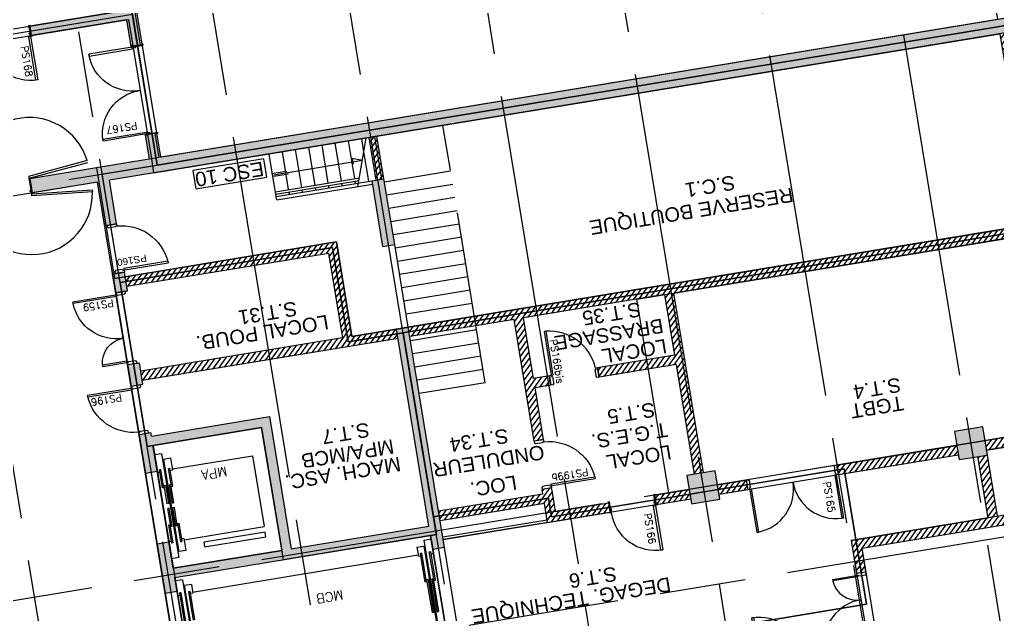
# Model space of a CAD drawing. Header units: millimetres. Extents: x 33140 to 33459, y 51582 to 51854.
# Drawn here: x 33358.7 to 33379.14, y 51663.6 to 51676.04 of the extents above; entities that cross this region are included whole.
import ezdxf

# ---------------------------------------------------------------- set-up
doc = ezdxf.new("R2010")
doc.units = ezdxf.units.MM
doc.header["$LTSCALE"] = 0.3
doc.header["$MEASUREMENT"] = 0
for name, pattern in [('ACAD_ISO02W100', [15, 12, -3]), ('ACAD_ISO03W100', [30, 12, -18]), ('ACAD_ISO04W100', [30, 24, -3, 0, -3]), ('ACAD_ISO08W100', [36, 24, -3, 6, -3])]:
    doc.linetypes.add(name, pattern=pattern)
doc.layers.get('0').update_dxf_attribs({"linetype": 'CONTINUOUS'})
for name, color, linetype in [('00-TRAMES-BAT', 7, 'ACAD_ISO08W100'), ('01-TREMIE-ESCAL-ASC', 4, 'CONTINUOUS'), ('02-MURS-MACONNERIE', 241, 'CONTINUOUS'), ('02-MURS-PORTEUR', 1, 'CONTINUOUS'), ('02-MURS-POTEAU', 6, 'CONTINUOUS'), ('04-CLOISONS', 2, 'CONTINUOUS'), ('05-MEN-INT', 4, 'CONTINUOUS'), ('05-MEN-INT-NUM', 62, 'CONTINUOUS'), ('10-ANN-NOMPIECE', 3, 'CONTINUOUS'), ('10-ANN-NOMPIECE-CODE', 171, 'CONTINUOUS'), ('14-HACH-MACONNERIE', 4, 'CONTINUOUS'), ('14-HACH-MURS', 253, 'CONTINUOUS'), ('14-HACH-POTEAU', 251, 'CONTINUOUS'), ('TRACE-VAL', 7, 'ACAD_ISO03W100')]:
    doc.layers.add(name, color=color, linetype=linetype)
doc.layers.add('POLY-SURFACE', color=1, linetype='CONTINUOUS', plot=False)
doc.styles.add('ANN', font='romans.shx')
doc.styles.add('NDP', font='ARIAL.TTF', dxfattribs={"height": 0.2})
doc.styles.add('TRAME', font='ARIAL.TTF')
pattern_1 = [(234.35057367, (57785.36794, 108093.83487), (0.07110235028, -0.05099711546), [])]

# ---------------------------------------------------------------- blocks, each defined once
blk = doc.blocks.new('M20L90D')
for points in [[(-185.5, 1.5), (-185.5, 93.5), (-181.5, 93.5), (-181.5, 1.5)], [(-1.5, 1.5), (-1.5, 93.5), (-5.5, 93.5), (-5.5, 1.5)], [(-187, 0), (-188.5, 0), (-188.5, 1.5), (-185.5, 1.5), (-185.5, -3.5), (-183.5, -3.5), (-183.5, -6), (-185.5, -6), (-185.5, -21.5), (-188.5, -21.5), (-188.5, -20), (-187, -20)], [(0, 0), (1.5, 0), (1.5, 1.5), (-1.5, 1.5), (-1.5, -3.5), (-3.5, -3.5), (-3.5, -6), (-1.5, -6), (-1.5, -21.5), (1.5, -21.5), (1.5, -20), (0, -20)]]:
    blk.add_lwpolyline(points, close=True)
for centre, start, end in [((-185.5, 1.5), 360, 90), ((-1.5, 1.5), 90, 180)]:
    blk.add_arc(centre, 92, start, end)
blk = doc.blocks.new('M20G90D')
for points in [[(1.5, 1.5), (1.5, 95.5), (5.5, 95.5), (5.5, 1.5)], [(0, 0), (-1.5, 0), (-1.5, 1.5), (1.5, 1.5), (1.5, -3.5), (3.5, -3.5), (3.5, -6), (1.5, -6), (1.5, -21.5), (-1.5, -21.5), (-1.5, -20), (0, -20)], [(97, 0), (98.5, 0), (98.5, 1.5), (95.5, 1.5), (95.5, -3.5), (93.5, -3.5), (93.5, -6), (95.5, -6), (95.5, -21.5), (98.5, -21.5), (98.5, -20), (97, -20)]]:
    blk.add_lwpolyline(points, close=True)
blk.add_arc((1.5, 1.5), 94, 0, 90)
blk = doc.blocks.new('MVP18')
for p, q in [((0.045, -0.03), (0.045, 0.915)), ((0.045, 0.915), (0.075, 0.915)), ((0.075, 0), (0.075, 0.915)), ((1.845, 0), (1.845, 0.915)), ((1.875, 0.915), (1.845, 0.915)), ((1.875, -0.03), (1.875, 0.915)), ((0, 0), (0.075, 0)), ((0, -0.2), (0, 0)), ((1.92, 0), (1.845, 0)), ((1.92, -0.2), (1.92, 0)), ((0, -0.2), (0.045, -0.2)), ((0.045, -0.03), (0.06, -0.03)), ((0.045, -0.185), (0.06, -0.185)), ((0.045, -0.2), (0.045, -0.185)), ((0.06, -0.185), (0.06, -0.03)), ((1.86, -0.185), (1.86, -0.03)), ((1.875, -0.03), (1.86, -0.03)), ((1.875, -0.185), (1.86, -0.185)), ((1.875, -0.2), (1.875, -0.185)), ((1.92, -0.2), (1.875, -0.2))]:
    blk.add_line(p, q)
for centre, start, end in [((0.045, 0), 0, 88.1221), ((1.875, 0), 91.8779, 180)]:
    blk.add_arc(centre, 0.915, start, end)
blk = doc.blocks.new('MVP9')
for p, q in [((0.075, 0.93), (0.045, 0.93)), ((0.045, -0.03), (0.045, 0.93)), ((0.075, 0.93), (0.075, 0)), ((0.075, 0), (0, 0)), ((0, 0), (0, -0.2)), ((0.975, 0), (0.975, -0.03)), ((1.02, 0), (0.975, 0)), ((0.045, -0.2), (0, -0.2)), ((0.06, -0.03), (0.045, -0.03)), ((0.06, -0.185), (0.045, -0.185)), ((0.045, -0.185), (0.045, -0.2)), ((0.06, -0.03), (0.06, -0.185)), ((0.975, -0.03), (0.96, -0.03)), ((0.96, -0.03), (0.96, -0.185)), ((0.975, -0.185), (0.96, -0.185)), ((0.975, -0.185), (0.975, -0.2)), ((1.02, -0.2), (0.975, -0.2)), ((1.02, 0), (1.02, -0.2))]:
    blk.add_line(p, q)
for centre, radius, start, end in [((0.175, 0), 0.83, 0, 0), ((-0.015, -0.057), 0.992, 3.3237, 84.7979)]:
    blk.add_arc(centre, radius, start, end)
blk = doc.blocks.new('MVP95')
for p, q in [((0.045, -0.03), (0.045, 0.915)), ((0.075, 0.915), (0.045, 0.915)), ((0.075, 0), (0.075, 0.915)), ((1.475, 0.515), (1.445, 0.515)), ((1.445, 0), (1.445, 0.515)), ((1.475, 0.515), (1.475, -0.03)), ((0, -0.2), (0, 0)), ((0.075, 0), (0, 0)), ((0.045, -0.2), (0, -0.2)), ((0.06, -0.03), (0.045, -0.03)), ((0.045, -0.2), (0.045, -0.185)), ((0.06, -0.185), (0.045, -0.185)), ((0.06, -0.185), (0.06, -0.03)), ((1.52, 0), (1.445, 0)), ((1.46, -0.03), (1.46, -0.185)), ((1.475, -0.03), (1.46, -0.03)), ((1.475, -0.185), (1.46, -0.185)), ((1.475, -0.185), (1.475, -0.2)), ((1.52, -0.2), (1.475, -0.2)), ((1.52, 0), (1.52, -0.2))]:
    blk.add_line(p, q)
for centre, radius, start, end in [((0.045, 0), 0.915, 359.9692, 88.1212), ((1.475, 0.001), 0.515, 93.3395, 180.0973)]:
    blk.add_arc(centre, radius, start, end)

msp = doc.modelspace()

# ---------------------------------------------------------------- hatches: boundary and pattern name
at = {"layer": '14-HACH-MACONNERIE'}
h = msp.add_hatch(dxfattribs=at)
h.set_pattern_fill('ANSI31', color=256, scale=0.7, style=0)
h.set_pattern_definition(pattern_1)
h.paths.add_polyline_path([(33378.317, 51666.941), (33375.81, 51666.528), (33375.777, 51666.725), (33378.284, 51667.138)])
h.paths.add_polyline_path([(33369.453, 51667.224), (33369.034, 51669.77), (33366.855, 51669.411), (33366.822, 51669.609), (33379.839, 51671.752), (33379.182, 51675.741), (33379.395, 51675.776), (33380.783, 51667.347), (33378.909, 51667.038), (33378.876, 51667.236), (33380.538, 51667.509), (33379.872, 51671.555), (33372.374, 51670.32), (33372.992, 51666.567), (33372.795, 51666.535), (33372.418, 51668.825), (33370.811, 51668.56), (33370.778, 51668.758), (33372.385, 51669.022), (33372.177, 51670.288), (33369.231, 51669.803), (33369.44, 51668.537), (33369.772, 51668.592), (33369.804, 51668.395), (33369.472, 51668.34), (33369.651, 51667.257)])
h.paths.add_polyline_path([(33373.318, 51666.118), (33373.915, 51666.216), (33373.883, 51666.413), (33373.285, 51666.315)])
h.paths.add_polyline_path([(33372.001, 51665.901), (33372.726, 51666.02), (33372.693, 51666.217), (33371.968, 51666.098)])
h.paths.add_polyline_path([(33367.456, 51665.76), (33369.635, 51666.119), (33369.619, 51666.218), (33369.816, 51666.25), (33369.898, 51665.757), (33371.011, 51665.94), (33371.044, 51665.743), (33369.733, 51665.527), (33369.668, 51665.922), (33367.488, 51665.563)])
h = msp.add_hatch(dxfattribs=at)
h.set_pattern_fill('ANSI31', color=256, scale=0.7, style=0)
h.set_pattern_definition(pattern_1)
h.paths.add_polyline_path([(33366.608, 51669.371), (33361.263, 51668.491), (33361.231, 51668.688), (33365.448, 51669.382), (33365.156, 51671.158), (33360.938, 51670.464), (33360.906, 51670.661), (33365.321, 51671.388), (33365.645, 51669.415), (33366.576, 51669.568)])
h.paths.add_polyline_path([(33366.165, 51673.598), (33366.003, 51673.571), (33366.149, 51672.683), (33366.312, 51672.71)])
h = msp.add_hatch(dxfattribs=at)
h.set_pattern_fill('ANSI31', color=256, scale=0.7, style=0)
h.set_pattern_definition(pattern_1)
h.paths.add_polyline_path([(33370.415, 51657.68), (33372.784, 51658.07), (33372.081, 51662.247), (33372.956, 51662.391), (33372.988, 51662.194), (33372.325, 51662.085), (33372.981, 51658.103), (33374.616, 51658.372), (33373.96, 51662.354), (33373.945, 51662.351), (33373.913, 51662.549), (33374.14, 51662.586), (33374.172, 51662.389), (33374.158, 51662.386), (33374.813, 51658.405), (33377.125, 51658.785), (33376.469, 51662.767), (33375.129, 51662.546), (33375.097, 51662.744), (33376.437, 51662.964), (33376.634, 51662.997), (33377.322, 51658.818), (33381.846, 51659.563), (33380.83, 51665.733), (33376.306, 51664.988), (33376.387, 51664.497), (33376.19, 51664.464), (33376.077, 51665.153), (33378.939, 51665.624), (33378.728, 51666.904), (33378.926, 51666.936), (33379.136, 51665.657), (33381.01, 51665.965), (33382.091, 51659.404), (33370.447, 51657.487)])
at = {"layer": '14-HACH-MURS'}
for points in [[(33357.976, 51680.517), (33358.027, 51680.208), (33360.161, 51680.695), (33360.897, 51676.227), (33358.909, 51675.899), (33358.941, 51675.702), (33360.93, 51676.029), (33361.022, 51675.472), (33361.219, 51675.504), (33360.357, 51680.739), (33359.838, 51686.839), (33358.751, 51689.219), (33358.466, 51689.089), (33358.624, 51688.744), (33356.176, 51688.341), (33356.208, 51688.143), (33356.825, 51688.245), (33357.348, 51685.068), (33355.454, 51684.756), (33354.931, 51687.933), (33355.202, 51687.978), (33355.17, 51688.175), (33354.701, 51688.098), (33354.98, 51686.401), (33354.736, 51686.36), (33354.769, 51686.163), (33355.013, 51686.203), (33355.733, 51681.832), (33352.882, 51681.363), (33352.473, 51683.849), (33351.634, 51683.711), (33351.667, 51683.514), (33352.308, 51683.62), (33352.685, 51681.33), (33350.297, 51680.937), (33349.92, 51683.226), (33350.581, 51683.335), (33350.549, 51683.533), (33344.665, 51682.564), (33344.65, 51682.652), (33344.453, 51682.62), (33344.467, 51682.531), (33343.77, 51682.416), (33344.066, 51680.618), (33344.264, 51680.65), (33344, 51682.252), (33349.723, 51683.194), (33350.132, 51680.707), (33353.151, 51681.204), (33353.435, 51679.482), (33350.19, 51678.741), (33344.478, 51678.118), (33345.247, 51673.447), (33348.706, 51674.017), (33348.673, 51674.214), (33345.412, 51673.677), (33344.73, 51677.819), (33350.231, 51678.431), (33356.269, 51679.807), (33356.218, 51680.116), (33353.63, 51679.526), (33353.348, 51681.237), (33355.765, 51681.635), (33355.856, 51681.082), (33356.053, 51681.115), (33355.486, 51684.558), (33357.558, 51684.9), (33357.003, 51688.274), (33358.71, 51688.555), (33359.53, 51686.761), (33360.003, 51681.187), (33359.738, 51681.143), (33359.773, 51680.928)], [(33360.724, 51671.766), (33360.477, 51671.726), (33360.327, 51672.637), (33358.962, 51672.412), (33358.913, 51672.708), (33361.409, 51673.118), (33361.325, 51673.627), (33361.523, 51673.659), (33361.606, 51673.151), (33379.918, 51676.166), (33382.736, 51659.054), (33352.234, 51654.031), (33351.815, 51654.114), (33349.071, 51670.783), (33348.939, 51670.761), (33348.89, 51671.057), (33356.378, 51672.29), (33356.426, 51671.994), (33355.007, 51671.761), (33355.486, 51668.853), (33355.19, 51668.804), (33354.711, 51671.712), (33349.465, 51670.848), (33350.65, 51663.652), (33355.896, 51664.516), (33355.417, 51667.423), (33355.714, 51667.472), (33356.434, 51663.094), (33356.138, 51663.045), (33355.929, 51664.318), (33350.683, 51663.455), (33351.43, 51658.916), (33356.676, 51659.78), (33356.556, 51660.51), (33356.852, 51660.558), (33357.021, 51659.532), (33356.725, 51659.484), (33356.709, 51659.582), (33351.463, 51658.718), (33352.186, 51654.327), (33357.432, 51655.191), (33357.142, 51656.948), (33357.438, 51656.996), (33357.728, 51655.24), (33363.048, 51656.116), (33363.019, 51656.292), (33363.265, 51656.332), (33363.294, 51656.157), (33370.274, 51657.306), (33369.99, 51659.033), (33369.891, 51659.017), (33369.859, 51659.214), (33369.958, 51659.23), (33369.936, 51659.358), (33370.134, 51659.391), (33370.472, 51657.339), (33382.391, 51659.301), (33379.671, 51675.822), (33360.574, 51672.677)]]:
    msp.add_hatch(color=256, dxfattribs=at).paths.add_polyline_path(points)
h = msp.add_hatch(color=256, dxfattribs=at)
h.paths.add_polyline_path([(33367.581, 51665.002), (33367.334, 51664.962), (33367.286, 51665.253), (33361.941, 51664.373), (33361.989, 51664.082), (33361.743, 51664.041), (33361.573, 51665.072), (33361.82, 51665.113), (33361.909, 51664.57), (33364.178, 51664.944), (33363.756, 51667.509), (33361.487, 51667.135), (33361.576, 51666.593), (33361.329, 51666.552), (33361.195, 51667.368), (33361.442, 51667.408), (33361.454, 51667.333), (33363.921, 51667.739), (33364.376, 51664.976), (33367.254, 51665.45), (33366.576, 51669.568), (33366.822, 51669.609)])
h.paths.add_polyline_path([(33361.202, 51668.866), (33360.955, 51668.825), (33361.029, 51668.374), (33361.276, 51668.415)])
h.paths.add_polyline_path([(33360.89, 51670.76), (33360.643, 51670.719), (33360.708, 51670.325), (33360.955, 51670.365)])
h.paths.add_polyline_path([(33366.291, 51671.295), (33366.538, 51671.335), (33366.312, 51672.71), (33366.065, 51672.669)])
at = {"layer": '14-HACH-POTEAU'}
h = msp.add_hatch(color=256, dxfattribs=at)
h.paths.add_polyline_path([(33373.237, 51666.607), (33372.645, 51666.51), (33372.743, 51665.918), (33373.335, 51666.015)])
h.paths.add_polyline_path([(33378.828, 51667.528), (33378.236, 51667.431), (33378.334, 51666.839), (33378.926, 51666.936)])

# ---------------------------------------------------------------- linework, layer by layer
at = {"layer": '00-TRAMES-BAT'}
for p, q in [((33380.101, 51657.95), (33371.319, 51711.286)), ((33377.3, 51657.523), (33368.523, 51710.826)), ((33374.493, 51657.13), (33365.727, 51710.365)), ((33371.698, 51656.67), (33362.932, 51709.905)), ((33368.896, 51656.243), (33360.136, 51709.445)), ((33366.095, 51655.816), (33357.34, 51708.984)), ((33363.3, 51655.355), (33354.545, 51708.524)), ((33380.152, 51676.053), (33359.038, 51672.576)), ((33360.493, 51654.962), (33357.647, 51672.246)), ((33381.521, 51667.668), (33286.323, 51651.992)), ((33381.855, 51665.643), (33286.657, 51649.968))]:
    msp.add_line(p, q, dxfattribs=at)
at = {"layer": '01-TREMIE-ESCAL-ASC', "linetype": 'ACAD_ISO02W100'}
for p, q in [((33368.432, 51668.448), (33367.547, 51673.825)), ((33366.271, 51672.703), (33366.124, 51673.591)), ((33365.994, 51672.658), (33365.893, 51673.269)), ((33367.704, 51672.868), (33366.323, 51672.641)), ((33367.75, 51672.592), (33366.368, 51672.364)), ((33367.795, 51672.316), (33366.414, 51672.088)), ((33367.841, 51672.039), (33366.459, 51671.812)), ((33367.886, 51671.763), (33366.505, 51671.536)), ((33367.932, 51671.487), (33366.55, 51671.259)), ((33366.822, 51669.609), (33366.538, 51671.335)), ((33367.977, 51671.211), (33366.596, 51670.983)), ((33368.023, 51670.934), (33366.641, 51670.707)), ((33368.068, 51670.658), (33366.687, 51670.43)), ((33368.114, 51670.382), (33366.732, 51670.154)), ((33368.159, 51670.105), (33366.778, 51669.878)), ((33368.205, 51669.829), (33366.823, 51669.602)), ((33368.25, 51669.553), (33366.869, 51669.325)), ((33368.296, 51669.277), (33366.914, 51669.049)), ((33368.341, 51669), (33366.96, 51668.773)), ((33368.387, 51668.724), (33367.005, 51668.497)), ((33368.432, 51668.448), (33367.051, 51668.22))]:
    msp.add_line(p, q, dxfattribs=at)
at = {"layer": '01-TREMIE-ESCAL-ASC', "linetype": 'ACAD_ISO04W100'}
for p, q in [((33365.77, 51672.55), (33365.943, 51673.561)), ((33365.863, 51673.092), (33364.015, 51672.788)), ((33364.282, 51672.862), (33363.965, 51672.81)), ((33364.318, 51672.807), (33364.009, 51672.756))]:
    msp.add_line(p, q, dxfattribs=at)
at = {"layer": '01-TREMIE-ESCAL-ASC'}
for p, q in [((33365.893, 51673.269), (33365.848, 51673.546)), ((33364.873, 51672.574), (33364.743, 51673.364)), ((33365.149, 51672.62), (33365.019, 51673.409)), ((33365.425, 51672.665), (33365.295, 51673.455)), ((33365.702, 51672.711), (33365.572, 51673.5)), ((33364.06, 51672.339), (33363.914, 51673.227)), ((33364.32, 51672.483), (33364.19, 51673.273)), ((33364.597, 51672.529), (33364.467, 51673.318)), ((33365.863, 51673.092), (33365.649, 51673.131)), ((33365.649, 51673.131), (33365.668, 51673.018)), ((33364.044, 51672.438), (33365.801, 51672.727)), ((33364.052, 51672.388), (33365.792, 51672.675)), ((33364.889, 51672.476), (33364.881, 51672.525)), ((33365.165, 51672.521), (33365.157, 51672.57)), ((33365.442, 51672.567), (33365.434, 51672.616)), ((33365.718, 51672.612), (33365.71, 51672.661)), ((33364.337, 51672.385), (33364.328, 51672.434)), ((33364.613, 51672.43), (33364.605, 51672.479)), ((33361.667, 51666.962), (33361.519, 51666.938)), ((33361.519, 51666.938), (33361.58, 51666.568)), ((33361.667, 51666.962), (33362.024, 51664.792)), ((33361.855, 51666.867), (33361.707, 51666.842)), ((33361.707, 51666.842), (33362.024, 51664.918)), ((33361.855, 51666.867), (33361.896, 51666.62)), ((33361.892, 51666.645), (33363.569, 51666.921)), ((33363.569, 51666.921), (33363.813, 51665.441)), ((33361.58, 51666.568), (33361.629, 51666.576)), ((33361.651, 51666.63), (33361.621, 51666.625)), ((33361.683, 51666.248), (33361.621, 51666.625)), ((33361.713, 51666.253), (33361.651, 51666.63)), ((33361.809, 51666.656), (33361.838, 51666.661)), ((33361.871, 51666.279), (33361.809, 51666.656)), ((33361.9, 51666.284), (33361.838, 51666.661)), ((33361.896, 51666.62), (33361.846, 51666.612)), ((33361.713, 51666.253), (33361.683, 51666.248)), ((33361.746, 51666.299), (33361.716, 51666.294)), ((33361.716, 51666.294), (33361.778, 51665.917)), ((33361.746, 51666.299), (33361.808, 51665.921)), ((33361.825, 51666.312), (33361.854, 51666.317)), ((33361.825, 51666.312), (33361.887, 51665.934)), ((33361.854, 51666.317), (33361.917, 51665.939)), ((33361.871, 51666.279), (33361.9, 51666.284)), ((33361.808, 51665.921), (33361.778, 51665.917)), ((33361.824, 51665.823), (33361.795, 51665.818)), ((33361.857, 51665.44), (33361.795, 51665.818)), ((33361.886, 51665.445), (33361.824, 51665.823)), ((33361.887, 51665.934), (33361.917, 51665.939)), ((33361.903, 51665.836), (33361.933, 51665.841)), ((33361.965, 51665.458), (33361.903, 51665.836)), ((33361.995, 51665.463), (33361.933, 51665.841)), ((33361.84, 51665.478), (33361.811, 51665.473)), ((33361.811, 51665.473), (33361.873, 51665.096)), ((33361.84, 51665.478), (33361.903, 51665.101)), ((33361.886, 51665.445), (33361.857, 51665.44)), ((33361.965, 51665.458), (33361.995, 51665.463)), ((33361.998, 51665.504), (33362.028, 51665.509)), ((33361.998, 51665.504), (33362.06, 51665.127)), ((33362.028, 51665.509), (33362.09, 51665.132)), ((33362.135, 51665.165), (33363.813, 51665.441)), ((33361.816, 51665.137), (33361.865, 51665.145)), ((33362.131, 51665.189), (33362.082, 51665.181)), ((33362.131, 51665.189), (33362.172, 51664.943)), ((33367.15, 51665.159), (33367.298, 51665.184)), ((33367.15, 51665.159), (33367.678, 51661.953)), ((33367.298, 51665.184), (33367.348, 51664.875)), ((33361.816, 51665.137), (33361.876, 51664.767)), ((33361.903, 51665.101), (33361.873, 51665.096)), ((33362.172, 51664.943), (33362.024, 51664.918)), ((33362.06, 51665.127), (33362.09, 51665.132)), ((33367.002, 51665.009), (33367.15, 51665.033)), ((33367.002, 51665.009), (33367.033, 51664.823)), ((33367.15, 51665.033), (33367.638, 51662.073)), ((33362.024, 51664.792), (33361.876, 51664.767)), ((33362.315, 51664.072), (33367.029, 51664.848)), ((33367.033, 51664.823), (33367.082, 51664.832)), ((33367.103, 51664.886), (33367.074, 51664.881)), ((33367.172, 51664.282), (33367.074, 51664.881)), ((33367.202, 51664.287), (33367.103, 51664.886)), ((33367.261, 51664.912), (33367.291, 51664.917)), ((33367.36, 51664.313), (33367.261, 51664.912)), ((33367.389, 51664.318), (33367.291, 51664.917)), ((33367.348, 51664.875), (33367.299, 51664.867)), ((33362.101, 51664.328), (33361.953, 51664.304)), ((33362.101, 51664.328), (33362.629, 51661.121)), ((33367.235, 51664.333), (33367.205, 51664.328)), ((33367.205, 51664.328), (33367.318, 51663.642)), ((33367.235, 51664.333), (33367.348, 51663.647)), ((33367.314, 51664.346), (33367.344, 51664.351)), ((33367.314, 51664.346), (33367.427, 51663.66)), ((33367.344, 51664.351), (33367.456, 51663.665)), ((33361.953, 51664.304), (33362.004, 51663.995)), ((33362.289, 51664.232), (33362.141, 51664.208)), ((33362.141, 51664.208), (33362.628, 51661.248)), ((33362.289, 51664.232), (33362.319, 51664.047)), ((33367.202, 51664.287), (33367.172, 51664.282)), ((33367.36, 51664.313), (33367.389, 51664.318)), ((33362.004, 51663.995), (33362.053, 51664.004)), ((33362.074, 51664.058), (33362.045, 51664.053)), ((33362.143, 51663.454), (33362.045, 51664.053)), ((33362.173, 51663.459), (33362.074, 51664.058)), ((33362.232, 51664.084), (33362.262, 51664.089)), ((33362.331, 51663.485), (33362.232, 51664.084)), ((33362.361, 51663.49), (33362.262, 51664.089)), ((33362.319, 51664.047), (33362.27, 51664.039)), ((33367.348, 51663.647), (33367.318, 51663.642)), ((33367.427, 51663.66), (33367.456, 51663.665))]:
    msp.add_line(p, q, dxfattribs=at)
msp.add_lwpolyline([(33363.832, 51665.325), (33362.549, 51665.114), (33362.566, 51665.016), (33363.848, 51665.227)], close=True, dxfattribs=at)
at = {"layer": '02-MURS-MACONNERIE'}
for p, q in [((33366.149, 51672.683), (33366.003, 51673.571)), ((33366.312, 51672.71), (33366.165, 51673.598)), ((33379.839, 51671.752), (33366.822, 51669.609)), ((33379.872, 51671.555), (33372.374, 51670.32)), ((33360.906, 51670.661), (33365.321, 51671.388)), ((33365.645, 51669.415), (33365.321, 51671.388)), ((33360.938, 51670.464), (33365.156, 51671.158)), ((33365.156, 51671.158), (33365.448, 51669.382)), ((33372.177, 51670.288), (33369.231, 51669.803)), ((33372.177, 51670.288), (33372.385, 51669.022)), ((33372.992, 51666.567), (33372.374, 51670.32)), ((33369.034, 51669.77), (33366.855, 51669.411)), ((33369.453, 51667.224), (33369.034, 51669.77)), ((33369.44, 51668.537), (33369.231, 51669.803)), ((33366.576, 51669.568), (33365.645, 51669.415)), ((33365.448, 51669.382), (33361.231, 51668.688)), ((33366.608, 51669.371), (33361.263, 51668.491)), ((33372.385, 51669.022), (33370.778, 51668.758)), ((33372.418, 51668.825), (33370.811, 51668.56)), ((33372.418, 51668.825), (33372.795, 51666.535)), ((33370.811, 51668.56), (33370.778, 51668.758)), ((33369.772, 51668.592), (33369.44, 51668.537)), ((33369.804, 51668.395), (33369.772, 51668.592)), ((33369.804, 51668.395), (33369.472, 51668.34)), ((33369.651, 51667.257), (33369.472, 51668.34)), ((33378.876, 51667.236), (33380.538, 51667.509)), ((33369.651, 51667.257), (33369.453, 51667.224)), ((33378.909, 51667.038), (33380.783, 51667.347)), ((33375.777, 51666.725), (33378.284, 51667.138)), ((33375.81, 51666.528), (33378.317, 51666.941)), ((33378.939, 51665.624), (33378.728, 51666.904)), ((33379.136, 51665.657), (33378.926, 51666.936)), ((33375.81, 51666.528), (33375.777, 51666.725)), ((33373.285, 51666.315), (33373.883, 51666.413)), ((33373.883, 51666.413), (33373.915, 51666.216)), ((33369.816, 51666.25), (33369.619, 51666.218)), ((33369.635, 51666.119), (33369.619, 51666.218)), ((33369.833, 51666.152), (33369.816, 51666.25)), ((33371.968, 51666.098), (33372.693, 51666.217)), ((33373.318, 51666.118), (33373.915, 51666.216)), ((33369.635, 51666.119), (33367.456, 51665.76)), ((33369.898, 51665.757), (33369.833, 51666.152)), ((33372.001, 51665.901), (33371.968, 51666.098)), ((33372.001, 51665.901), (33372.726, 51666.02)), ((33369.668, 51665.922), (33367.488, 51665.563)), ((33369.733, 51665.527), (33369.668, 51665.922)), ((33369.898, 51665.757), (33371.011, 51665.94)), ((33371.044, 51665.743), (33371.011, 51665.94)), ((33369.733, 51665.527), (33371.044, 51665.743)), ((33376.077, 51665.153), (33378.939, 51665.624)), ((33376.306, 51664.988), (33380.83, 51665.733)), ((33376.077, 51665.153), (33376.19, 51664.464)), ((33376.387, 51664.497), (33376.306, 51664.988)), ((33376.19, 51664.464), (33376.387, 51664.497))]:
    msp.add_line(p, q, dxfattribs=at)
at = {"layer": '02-MURS-PORTEUR'}
for p, q in [((33360.357, 51680.739), (33361.219, 51675.504)), ((33360.897, 51676.227), (33358.909, 51675.899)), ((33360.93, 51676.029), (33358.941, 51675.702)), ((33360.93, 51676.029), (33361.022, 51675.472)), ((33379.918, 51676.166), (33361.606, 51673.151)), ((33358.909, 51675.899), (33358.941, 51675.702)), ((33379.671, 51675.822), (33360.574, 51672.677)), ((33361.022, 51675.472), (33361.219, 51675.504)), ((33361.325, 51673.627), (33361.523, 51673.659)), ((33361.325, 51673.627), (33361.409, 51673.118)), ((33361.523, 51673.659), (33361.606, 51673.151)), ((33361.409, 51673.118), (33358.913, 51672.708)), ((33358.913, 51672.708), (33358.946, 51672.51)), ((33366.065, 51672.669), (33366.312, 51672.71)), ((33366.538, 51671.335), (33366.312, 51672.71)), ((33366.538, 51671.335), (33366.312, 51672.71)), ((33358.962, 51672.412), (33358.946, 51672.51)), ((33360.327, 51672.637), (33358.962, 51672.412)), ((33360.477, 51671.726), (33360.327, 51672.637)), ((33360.477, 51671.726), (33360.327, 51672.637)), ((33360.724, 51671.766), (33360.574, 51672.677)), ((33360.724, 51671.766), (33360.574, 51672.677)), ((33366.291, 51671.295), (33366.065, 51672.669)), ((33366.291, 51671.295), (33366.065, 51672.669)), ((33360.477, 51671.726), (33360.724, 51671.766)), ((33366.291, 51671.295), (33366.538, 51671.335)), ((33360.643, 51670.719), (33360.89, 51670.76)), ((33360.708, 51670.325), (33360.643, 51670.719)), ((33360.708, 51670.325), (33360.643, 51670.719)), ((33360.955, 51670.365), (33360.89, 51670.76)), ((33360.955, 51670.365), (33360.938, 51670.464)), ((33360.708, 51670.325), (33360.955, 51670.365)), ((33366.822, 51669.609), (33366.576, 51669.568)), ((33367.254, 51665.45), (33366.576, 51669.568)), ((33367.581, 51665.002), (33366.822, 51669.609)), ((33360.955, 51668.825), (33361.202, 51668.866)), ((33361.029, 51668.374), (33360.955, 51668.825)), ((33361.276, 51668.415), (33361.202, 51668.866)), ((33361.029, 51668.374), (33361.276, 51668.415)), ((33361.454, 51667.333), (33363.921, 51667.739)), ((33363.921, 51667.739), (33364.376, 51664.976)), ((33361.195, 51667.368), (33361.442, 51667.408)), ((33361.454, 51667.333), (33361.442, 51667.408)), ((33361.487, 51667.135), (33363.756, 51667.509)), ((33363.756, 51667.509), (33364.178, 51664.944)), ((33361.329, 51666.552), (33361.195, 51667.368)), ((33361.491, 51667.109), (33361.487, 51667.135)), ((33361.576, 51666.593), (33361.487, 51667.135)), ((33361.576, 51666.593), (33361.329, 51666.552)), ((33364.376, 51664.976), (33367.254, 51665.45)), ((33361.941, 51664.373), (33367.286, 51665.253)), ((33367.334, 51664.962), (33367.286, 51665.253)), ((33361.82, 51665.113), (33361.573, 51665.072)), ((33361.573, 51665.072), (33361.743, 51664.041)), ((33361.909, 51664.57), (33361.82, 51665.113)), ((33361.909, 51664.57), (33364.178, 51664.944)), ((33367.581, 51665.002), (33367.334, 51664.962)), ((33361.989, 51664.082), (33361.941, 51664.373)), ((33361.989, 51664.082), (33361.743, 51664.041))]:
    msp.add_line(p, q, dxfattribs=at)
at = {"layer": '02-MURS-POTEAU'}
for points in [[(33378.828, 51667.528), (33378.236, 51667.431), (33378.334, 51666.839), (33378.926, 51666.936)], [(33373.237, 51666.607), (33372.645, 51666.51), (33372.743, 51665.918), (33373.335, 51666.015)]]:
    msp.add_lwpolyline(points, close=True, dxfattribs=at)
at = {"layer": '04-CLOISONS'}
for p, q in [((33364.06, 51672.339), (33366.065, 51672.669)), ((33364.072, 51672.27), (33366.076, 51672.6)), ((33364.072, 51672.27), (33364.06, 51672.339))]:
    msp.add_line(p, q, dxfattribs=at)
at = {"layer": '05-MEN-INT'}
for p, q in [((33360.112, 51673.088), (33358.886, 51672.759)), ((33358.896, 51672.72), (33360.122, 51673.05)), ((33358.886, 51672.759), (33358.896, 51672.72)), ((33358.95, 51672.395), (33360.217, 51672.475)), ((33358.953, 51672.355), (33358.95, 51672.395)), ((33360.219, 51672.435), (33358.953, 51672.355)), ((33360.217, 51672.475), (33360.22, 51672.436)), ((33369.725, 51665.577), (33367.545, 51665.218)), ((33369.733, 51665.527), (33367.553, 51665.168))]:
    msp.add_line(p, q, dxfattribs=at)
msp.add_lwpolyline([(33358.962, 51672.412), (33358.977, 51672.414), (33358.979, 51672.399), (33358.95, 51672.395), (33358.942, 51672.444), (33358.922, 51672.441), (33358.918, 51672.465), (33358.938, 51672.469), (33358.896, 51672.72), (33358.926, 51672.725), (33358.928, 51672.71), (33358.913, 51672.708)], close=True, dxfattribs=at)
for centre, start, end in [((33358.896, 51672.72), 16.855, 189.3469), ((33358.95, 51672.395), 189.3543, 1.8462)]:
    msp.add_arc(centre, 1.27, start, end, dxfattribs=at)
at = {"layer": '10-ANN-NOMPIECE'}
msp.add_lwpolyline([(33363.804, 51673.126), (33362.32, 51672.881), (33362.384, 51672.498), (33363.867, 51672.742)], close=True, dxfattribs=at)
at = {"layer": 'POLY-SURFACE'}
for points in [[(33380.11, 51676.046), (33361.575, 51672.994), (33360.313, 51680.654), (33360.221, 51680.944), (33359.722, 51686.814), (33358.902, 51688.631), (33357.931, 51690.819), (33340.698, 51687.981), (33341.183, 51685.041), (33324.408, 51682.279), (33320.996, 51703), (33374.229, 51711.765)], [(33379.134, 51676.037), (33361.649, 51673.158), (33360.41, 51680.682), (33359.885, 51686.854), (33358.163, 51690.622), (33358.021, 51690.933), (33340.583, 51688.064), (33341.068, 51685.123), (33324.698, 51682.428), (33321.457, 51702.113), (33373.431, 51710.668)], [(33360.221, 51680.944), (33359.722, 51686.814), (33358.878, 51688.684), (33357.963, 51688.534), (33358.114, 51687.616), (33356.713, 51687.385), (33357.118, 51684.928), (33355.371, 51684.641), (33355.847, 51681.75), (33354.121, 51681.466), (33354.121, 51681.466), (33354.449, 51679.476), (33352.837, 51679.108), (33352.837, 51679.108), (33353.529, 51674.912), (33361.055, 51676.151), (33360.313, 51680.654)], [(33360.94, 51676.234), (33360.215, 51680.638), (33352.96, 51678.983), (33353.612, 51675.027)], [(33380.199, 51671.811), (33379.494, 51676.097), (33360.303, 51672.937), (33360.684, 51670.625), (33365.321, 51671.388), (33365.645, 51669.415)], [(33380.808, 51671.809), (33365.563, 51669.3), (33365.238, 51671.273), (33360.799, 51670.542), (33360.426, 51672.805), (33380.11, 51676.046)], [(33360.327, 51672.637), (33355.007, 51671.761), (33357.671, 51655.585), (33362.991, 51656.461)], [(33370.498, 51656.56), (33369.491, 51662.68), (33371.296, 51662.977), (33371.451, 51662.042), (33374.154, 51662.487), (33374, 51663.423), (33376.398, 51663.817), (33375.931, 51666.649), (33372.71, 51666.119), (33372.71, 51666.119), (33372.71, 51666.119), (33372.71, 51666.119), (33369.815, 51665.642), (33369.75, 51666.037), (33367.349, 51665.641), (33366.715, 51669.49), (33380.808, 51671.809), (33382.98, 51658.616)], [(33379.872, 51671.555), (33380.538, 51667.509), (33372.264, 51666.147), (33371.598, 51670.192)], [(33367.41, 51665.273), (33364.211, 51664.746), (33363.756, 51667.509), (33361.363, 51667.115), (33360.799, 51670.542), (33365.238, 51671.273), (33365.563, 51669.3), (33366.715, 51669.49)], [(33364.178, 51664.944), (33361.909, 51664.57), (33361.491, 51667.109), (33361.487, 51667.135), (33363.756, 51667.509)], [(33369.958, 51659.23), (33368.569, 51659.001), (33367.553, 51665.168), (33372.726, 51666.02), (33372.743, 51665.918), (33373.335, 51666.015), (33373.318, 51666.118), (33378.317, 51666.941), (33378.334, 51666.839), (33378.926, 51666.936), (33378.908, 51667.044), (33380.569, 51667.318), (33380.798, 51665.93), (33376.077, 51665.153), (33376.437, 51662.964), (33371.533, 51662.157), (33371.379, 51663.092), (33369.376, 51662.763)], [(33376.398, 51663.817), (33374, 51663.423), (33374.154, 51662.487), (33371.451, 51662.042), (33371.296, 51662.977), (33369.491, 51662.68), (33370.072, 51659.148), (33362.994, 51657.982), (33362.49, 51661.041), (33367.835, 51661.921), (33367.286, 51665.253), (33367.41, 51665.273), (33367.349, 51665.641), (33369.75, 51666.037), (33369.815, 51665.642), (33375.931, 51666.649)], [(33381.846, 51659.563), (33377.322, 51658.818), (33376.306, 51664.988), (33380.83, 51665.733)], [(33367.835, 51661.921), (33362.49, 51661.041), (33361.941, 51664.373), (33367.286, 51665.253)]]:
    msp.add_lwpolyline(points, close=True, dxfattribs=at)
for points in [[(33353.447, 51674.797), (33360.972, 51676.036), (33361.452, 51673.125), (33361.5, 51672.83), (33379.182, 51675.741), (33379.839, 51671.752), (33365.645, 51669.415), (33365.321, 51671.388), (33360.659, 51670.621), (33363.019, 51656.292), (33357.699, 51655.416)], [(33353.529, 51674.912), (33361.055, 51676.151), (33361.575, 51672.994), (33380.11, 51676.046), (33380.808, 51671.809), (33365.563, 51669.3), (33365.238, 51671.273), (33360.799, 51670.542), (33361.363, 51667.115), (33361.487, 51667.135), (33362.994, 51657.982), (33370.072, 51659.148), (33370.498, 51656.56), (33370.498, 51656.56), (33357.705, 51654.454)]]:
    msp.add_lwpolyline(points, dxfattribs=at)
at = {"layer": 'TRACE-VAL'}
msp.add_lwpolyline([(33145.643, 51737.37), (33208.058, 51715.46), (33268.282, 51694.32), (33311.155, 51679.269, -0.000667), (33318.72, 51676.606, -0.002), (33326.312, 51673.888, -0.003333), (33333.914, 51671.074, -0.004667), (33341.511, 51668.124, -0.006001), (33349.083, 51664.995, -0.016996), (33368.038, 51656.112, -0.085456), (33451.701, 51593.465)], format="xyb", dxfattribs=at)

# ---------------------------------------------------------------- block references
at = {"layer": '05-MEN-INT', "yscale": 0.009999999998770808, "zscale": 0.009999999999999995}
for name, p, xscale, rotation in [('M20L90D', (33358.941, 51675.702), -0.009999999998770808, 189.3505736694325), ('M20L90D', (33361.368, 51673.634), -0.009999999998770808, 99.35057366943255), ('M20G90D', (33372.001, 51665.901), 0.009999999998770808, 189.3505736694325), ('M20G90D', (33374.14, 51662.586), 0.009999999998770808, 9.35057366368258)]:
    msp.add_blockref(name, p, dxfattribs=dict(at, xscale=xscale, rotation=rotation))
at = {"layer": '05-MEN-INT', "xscale": -1}
for name, p, rotation in [('MVP9', (33360.89, 51670.76), 279.3506210503327), ('MVP95', (33360.708, 51670.325), 99.35053388484748), ('MVP9', (33361.029, 51668.374), 99.35062104101232), ('MVP9', (33369.816, 51666.25), 279.3505736767111)]:
    msp.add_blockref(name, p, dxfattribs=dict(at, rotation=rotation))
at = {"layer": '05-MEN-INT'}
for name, p, rotation in [('MVP9', (33369.772, 51668.592), 9.35057367397155), ('MVP18', (33375.81, 51666.528), 189.350573668281), ('MVP95', (33376.437, 51662.964), 99.35027146126525)]:
    msp.add_blockref(name, p, dxfattribs=dict(at, rotation=rotation))

# ---------------------------------------------------------------- texts
at = {"layer": '01-TREMIE-ESCAL-ASC', "color": 3, "style": 'ANN'}
for s, p in [('MPA', (33363.018, 51666.697)), ('MCB', (33365.444, 51664.116))]:
    msp.add_text(s, height=0.2, rotation=189.3506, dxfattribs=at).set_placement(p)
at = {"layer": '05-MEN-INT-NUM'}
for s, rotation, style, p in [('PS168', 279.3506, 'ANN', (33358.722, 51675.472)), ('PS167', 189.3506, 'ANN', (33361.143, 51673.898)), ('PS160', 189.3506, 'TRAME', (33361.343, 51671.129)), ('PS159', 189.3506, 'ANN', (33360.65, 51670.19)), ('PS166bis', 279.3506, 'ANN', (33369.776, 51669.341)), ('PS196', 189.3506, 'ANN', (33360.822, 51668.216)), ('PS199b', 189.3506, 'ANN', (33370.569, 51666.658)), ('PS165', 279.3506, 'ANN', (33375.492, 51666.368)), ('PS166', 279.3506, 'ANN', (33371.745, 51665.707))]:
    msp.add_text(s, height=0.15, rotation=rotation, dxfattribs=dict(at, style=style)).set_placement(p)
at = {"layer": '10-ANN-NOMPIECE', "style": 'NDP'}
for s, p in [('ESC 10', (33363.774, 51673.071)), ('RESERVE BOUTIQUE', (33374.84, 51672.528)), ('LOCAL POUB.', (33365.127, 51669.868)), ('BRASSAGE', (33372.126, 51669.79)), ('LOCAL', (33372.196, 51669.364)), ('TGBT', (33377.147, 51668.174)), ('T.G.E.S.', (33372.214, 51667.618)), ('MPA/MCB', (33366.495, 51667.268)), ('ONDULEUR', (33369.638, 51667.148)), ('LOCAL', (33372.291, 51667.151)), ('MACH. ASC.', (33366.637, 51666.901)), ('LOC.', (33369.062, 51666.513)), ('DEGAG. TECHNIQUE', (33372.28, 51664.386))]:
    msp.add_text(s, height=0.3, rotation=189.3506, dxfattribs=at).set_placement(p)
at = {"layer": '10-ANN-NOMPIECE-CODE', "style": 'NDP'}
for s, p in [('S.C.1', (33373.625, 51672.783)), ('S.T.31', (33364.469, 51670.15)), ('S.T.35', (33371.656, 51670.134)), ('S.T.4', (33377.09, 51668.557)), ('S.T.5', (33371.951, 51668.038)), ('S.T.7', (33365.984, 51667.617)), ('S.T.34', (33368.886, 51667.491)), ('S.T.6', (33371.151, 51664.607))]:
    msp.add_text(s, height=0.3, rotation=189.3506, dxfattribs=at).set_placement(p)

doc.saveas('drawing.dxf')
